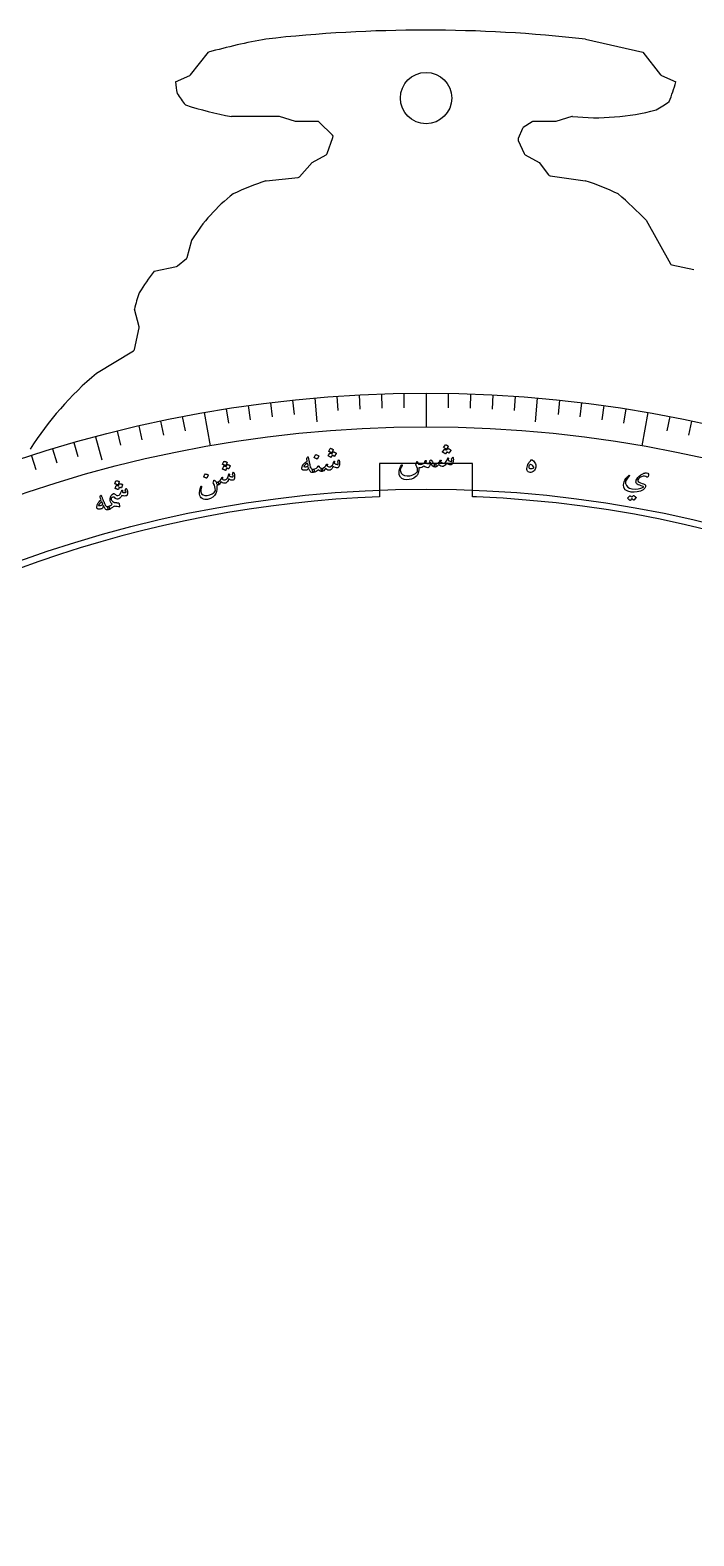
# Model space of a CAD drawing. Header units: millimetres. Extents: x -86 to 86, y -85 to 109.
# Drawn here: x -26.2 to 17.7, y 8.9 to 108.6 of the extents above; entities that cross this region are included whole.
import ezdxf

# ---------------------------------------------------------------- set-up
doc = ezdxf.new("R2010")
doc.units = ezdxf.units.MM
for name, color, linetype in [('CUT_INNER', 6, 'Continuous'), ('CUT_OUTER', 1, 'Continuous'), ('ENGRAVE', 7, 'Continuous'), ('ENGRAVE_FINE', 8, 'Continuous'), ('TEXT', 5, 'Continuous')]:
    doc.layers.add(name, color=color, linetype=linetype)

msp = doc.modelspace()

# ---------------------------------------------------------------- linework, layer by layer
at = {"layer": 'CUT_INNER'}
for points in [[(3.075, 79.915), (-3.075, 79.915), (-3.075, 77.7138)], [(3.3395, 77.7033), (3.075, 77.7138), (3.075, 79.915)]]:
    msp.add_lwpolyline(points, dxfattribs=at)
msp.add_circle((0, 104.0993), 1.7, dxfattribs=at)
for centre, radius, start, end in [((0, 0), 77.775, 126.210938, 87.539062), ((-0.002, 0.0038), 77.7708, 92.264569, 126.211408)]:
    msp.add_arc(centre, radius, start, end, dxfattribs=at)
at = {"layer": 'CUT_OUTER'}
for points in [[(10.5501, 107.9984), (14.3563, 107.128), (14.3598, 107.127), (14.3622, 107.1243), (15.5354, 105.6316)], [(-15.5856, 105.6316), (-14.4123, 107.1243), (-14.41, 107.127)], [(-16.5893, 105.1661), (-16.586, 105.1678), (-15.6426, 105.5872)], [(15.5924, 105.5872), (16.5359, 105.1677), (16.5391, 105.1662)], [(-9.746, 102.8772), (-12.8797, 102.8772), (-12.8843, 102.8775)], [(-7.1707, 102.5508), (-8.6307, 102.5508), (-8.6343, 102.551), (-8.6378, 102.5518), (-9.7029, 102.8709)], [(9.6528, 102.8709), (8.5876, 102.5518), (8.5841, 102.551), (8.5805, 102.5508), (7.1038, 102.5508)], [(-6.1952, 101.6375), (-7.0646, 102.5069)], [(6.3872, 102.0738), (6.1033, 101.4117)], [(7.0206, 102.5256), (6.4418, 102.1395)], [(-6.5445, 100.424), (-6.1603, 101.4801)], [(6.1041, 101.2916), (6.4932, 100.4172)], [(-8.3769, 98.8894), (-7.5474, 99.8234), (-7.5445, 99.8264), (-7.5409, 99.8286), (-6.6127, 100.3442)], [(6.5574, 100.3471), (7.491, 99.8285), (7.4943, 99.8264), (7.4968, 99.8234), (8.1105, 99.0046)], [(-10.5961, 98.627), (-10.5926, 98.6275), (-8.4741, 98.8398)], [(8.2102, 98.946), (10.5414, 98.6278), (10.5459, 98.6269)], [(14.5773, 96.0116), (14.5794, 96.0084), (16.179, 93.1294)], [(-15.8137, 93.5516), (-15.5007, 94.701), (-15.4996, 94.7044)], [(-18.0063, 92.6337), (-18.0029, 92.6346), (-16.5168, 92.9534)], [(-16.4523, 92.9847), (-15.8625, 93.4757)], [(16.2786, 93.0556), (17.7338, 92.7435), (17.7377, 92.7424)], [(-18.9961, 88.9639), (-19.3128, 90.1238), (-19.3135, 90.1272)], [(-19.3002, 87.4661), (-18.9941, 88.893)], [(-21.8203, 85.8771), (-21.8174, 85.879), (-19.3688, 87.3694)]]:
    msp.add_lwpolyline(points, dxfattribs=at)
for centre, radius, start, end in [((-3.543, 68.3754), 40.2465, 100.093037, 105.664869), ((-0.0261, 14.3364), 94.2572, 83.557526, 96.438659), ((-8.6118, 105.9138), 8.0124, 185.354425, 190.868699), ((-15.7035, 105.7242), 0.15, 293.967095, 321.834311), ((15.6533, 105.7242), 0.15, 218.165688, 246.032905), ((3.0592, 108.9329), 13.9963, 338.741729, 344.387878), ((-8.6748, 109.4054), 9.2711, 212.654168, 218.447416), ((10.1676, 112.3881), 10.3918, 299.160348, 304.831786), ((-8.1965, 128.1021), 25.6565, 252.443588, 259.472289), ((-9.746, 102.7272), 0.15, 73.32536, 90), ((9.6958, 102.7272), 0.15, 90, 106.67464), ((11.2637, 118.3199), 15.5221, 264.202788, 284.809021), ((-7.1707, 102.4008), 0.15, 45, 90), ((6.5251, 102.0147), 0.15, 123.707258, 156.793709), ((7.1038, 102.4008), 0.15, 90, 123.707258), ((-6.3013, 101.5314), 0.15, 340.007106, 45), ((6.2412, 101.3526), 0.15, 156.793709, 203.985538), ((-6.6855, 100.4753), 0.15, 299.050388, 340.007106), ((6.6302, 100.4782), 0.15, 203.985538, 240.949612), ((-8.4891, 98.9891), 0.15, 275.721651, 318.38804), ((8.2305, 99.0946), 0.15, 216.852023, 262.22849), ((-5.8133, 88.7986), 11.3447, 127.856754, 148.629292), ((-2.172, 74.3929), 25.6566, 109.168063, 114.411268), ((4.5317, 80.4188), 19.1757, 64.704381, 71.721552), ((-4.9047, 77.1797), 27.096, 44.027771, 49.40935), ((-16.5482, 93.1), 0.15, 282.105656, 309.776283), ((-15.9585, 93.591), 0.15, 309.776282, 344.765514), ((16.3101, 93.2023), 0.15, 209.057415, 257.894344), ((-4.9687, 82.5692), 16.4704, 142.333309, 148.329057), ((-7.4932, 87.1709), 12.1844, 160.606278, 165.958125), ((-19.1408, 88.9244), 0.15, 347.894344, 15.272309), ((-19.4468, 87.4975), 0.15, 301.328076, 347.894344), ((-7.6534, 69.0419), 22.0028, 130.080785, 147.523897)]:
    msp.add_arc(centre, radius, start, end, dxfattribs=at)
at = {"layer": 'ENGRAVE'}
for points in [[(-7.3705, 84.2447), (-7.2319, 82.6612)], [(0, 84.5665), (0, 82.3412)], [(7.3705, 84.2447), (7.2319, 82.6612)], [(-14.6848, 83.2817), (-14.2984, 81.0903)], [(14.6848, 83.2817), (14.2984, 81.0903)], [(-21.8874, 81.685), (-21.476, 80.1496)]]:
    msp.add_lwpolyline(points, dxfattribs=at)
for radius in [84.5665, 82.3412, 78.2085]:
    msp.add_circle((0, 0), radius, dxfattribs=at)
at = {"layer": 'ENGRAVE_FINE'}
for points in [[(-11.7694, 83.7435), (-11.6367, 82.7991)], [(-10.3061, 83.9362), (-10.1898, 82.9896)], [(-8.8396, 84.1032), (-8.7399, 83.1548)], [(-5.8991, 84.3605), (-5.8325, 83.4091)], [(-4.4259, 84.4506), (-4.376, 83.4982)], [(-2.9513, 84.515), (-2.918, 83.5619)], [(-1.4759, 84.5536), (-1.4592, 83.6001)], [(1.4759, 84.5536), (1.4592, 83.6001)], [(2.9513, 84.515), (2.918, 83.5619)], [(4.4259, 84.4506), (4.376, 83.4982)], [(5.8991, 84.3605), (5.8325, 83.4091)], [(8.8396, 84.1032), (8.7399, 83.1548)], [(10.3061, 83.9362), (10.1898, 82.9896)], [(11.7694, 83.7435), (11.6367, 82.7991)], [(-17.5824, 82.7185), (-17.3841, 81.7857)], [(-16.136, 83.0128), (-15.9541, 82.0766)], [(-13.2291, 83.5253), (-13.0799, 82.5834)], [(13.2291, 83.5253), (13.0799, 82.5834)], [(16.136, 83.0128), (15.9541, 82.0766)], [(17.5824, 82.7185), (17.3841, 81.7857)], [(-20.4585, 82.0545), (-20.2278, 81.1291)], [(-19.0233, 82.3991), (-18.8088, 81.4698)], [(-24.7249, 80.8713), (-24.446, 79.9593)], [(-23.3097, 81.2905), (-23.0468, 80.3738)], [(-26.1325, 80.4275), (-25.8378, 79.5205)]]:
    msp.add_lwpolyline(points, dxfattribs=at)
at = {"layer": 'TEXT'}
for points in [[(-6.3401, 80.9091), (-6.3374, 80.9123), (-6.3333, 80.9144), (-6.328, 80.9154), (-6.3213, 80.9154), (-6.297, 80.9085), (-6.2734, 80.9006), (-6.2504, 80.8918), (-6.2282, 80.882), (-6.2064, 80.8712), (-6.1851, 80.8591), (-6.1641, 80.8458), (-6.1434, 80.8313), (-6.1382, 80.8259), (-6.1354, 80.8206), (-6.135, 80.8154), (-6.137, 80.8103), (-6.2382, 80.6214), (-6.2421, 80.6178), (-6.2475, 80.6171), (-6.2542, 80.6192), (-6.2625, 80.6243), (-6.2696, 80.6285), (-6.2807, 80.6348), (-6.296, 80.6431), (-6.3153, 80.6535), (-6.339, 80.666), (-6.3674, 80.6804), (-6.4005, 80.6969), (-6.4382, 80.7153), (-6.4433, 80.7185), (-6.446, 80.7219), (-6.4463, 80.7254), (-6.4442, 80.7292)], [(1.4464, 80.897), (1.4495, 80.8999), (1.4537, 80.9016), (1.4591, 80.9021), (1.4657, 80.9014), (1.4892, 80.8922), (1.5119, 80.8821), (1.5338, 80.8711), (1.5549, 80.8593), (1.5755, 80.8464), (1.5955, 80.8324), (1.6151, 80.8171), (1.6342, 80.8007), (1.6378, 80.7957), (1.6394, 80.7905), (1.6388, 80.785), (1.6361, 80.7792), (1.5177, 80.6008), (1.5145, 80.5985), (1.5099, 80.5986), (1.5038, 80.6011), (1.4962, 80.606), (1.4913, 80.6094), (1.4835, 80.6145), (1.473, 80.6216), (1.4596, 80.6304), (1.4434, 80.641), (1.4244, 80.6531), (1.4026, 80.6667), (1.3779, 80.6818), (1.292, 80.5501), (1.2877, 80.5469), (1.2824, 80.5467), (1.2758, 80.5495), (1.2682, 80.5552), (1.2615, 80.5601), (1.251, 80.5674), (1.2367, 80.5771), (1.2185, 80.5893), (1.1961, 80.6039), (1.1693, 80.6209), (1.138, 80.6404), (1.1023, 80.6623), (1.0986, 80.6659), (1.097, 80.6695), (1.0975, 80.673), (1.1001, 80.6766), (1.2199, 80.846), (1.223, 80.8489), (1.2272, 80.8507), (1.2326, 80.8512), (1.2392, 80.8505), (1.2558, 80.8441), (1.2723, 80.8372), (1.2886, 80.8299), (1.3047, 80.8221), (1.3206, 80.8138), (1.3359, 80.8047), (1.3508, 80.7948), (1.3653, 80.7843)], [(1.2847, 81.147), (1.2878, 81.1499), (1.292, 81.1516), (1.2974, 81.1521), (1.304, 81.1514), (1.3276, 81.1423), (1.3504, 81.1322), (1.3724, 81.1213), (1.3936, 81.1095), (1.4143, 81.0967), (1.4344, 81.0826), (1.4541, 81.0674), (1.4732, 81.051), (1.4779, 81.0452), (1.4802, 81.0396), (1.4801, 81.0344), (1.4776, 81.0296), (1.3592, 80.8509), (1.3549, 80.8477), (1.3495, 80.8475), (1.343, 80.8503), (1.3353, 80.8561), (1.3286, 80.861), (1.3181, 80.8683), (1.3037, 80.878), (1.2854, 80.8902), (1.263, 80.9048), (1.2361, 80.9219), (1.2047, 80.9414), (1.1688, 80.9633), (1.1641, 80.9669), (1.1617, 80.9705), (1.1618, 80.9741), (1.1643, 80.9776)], [(-13.173, 79.8303), (-13.1706, 79.8338), (-13.1667, 79.8362), (-13.1615, 79.8377), (-13.1549, 79.8382), (-13.1301, 79.8333), (-13.106, 79.8275), (-13.0824, 79.8207), (-13.0595, 79.8129), (-13.037, 79.8039), (-13.0147, 79.7937), (-12.9927, 79.7822), (-12.971, 79.7695), (-12.9665, 79.7653), (-12.964, 79.7604), (-12.9636, 79.7549), (-12.9652, 79.7488), (-13.0495, 79.5519), (-13.0522, 79.5491), (-13.0568, 79.5483), (-13.0632, 79.5497), (-13.0715, 79.5531), (-13.077, 79.5555), (-13.0856, 79.5593), (-13.0972, 79.5643), (-13.112, 79.5706), (-13.1298, 79.578), (-13.1507, 79.5865), (-13.1746, 79.5959), (-13.2016, 79.6063), (-13.2623, 79.4613), (-13.2659, 79.4574), (-13.2712, 79.4562), (-13.2781, 79.4577), (-13.2867, 79.462), (-13.2941, 79.4656), (-13.3058, 79.4709), (-13.3216, 79.4779), (-13.3417, 79.4866), (-13.3664, 79.4969), (-13.3958, 79.5088), (-13.4301, 79.5223), (-13.4692, 79.5374), (-13.4735, 79.5403), (-13.4757, 79.5435), (-13.4759, 79.5471), (-13.4739, 79.5511), (-13.3866, 79.7394), (-13.3841, 79.7428), (-13.3803, 79.7452), (-13.3751, 79.7467), (-13.3685, 79.7472), (-13.3509, 79.7439), (-13.3335, 79.7401), (-13.3162, 79.7359), (-13.2989, 79.7311), (-13.2818, 79.7258), (-13.265, 79.7196), (-13.2486, 79.7126), (-13.2325, 79.7048)], [(-13.3772, 80.0471), (-13.3747, 80.0505), (-13.3709, 80.0529), (-13.3656, 80.0544), (-13.359, 80.0549), (-13.3342, 80.0502), (-13.3099, 80.0444), (-13.2863, 80.0376), (-13.2633, 80.0299), (-13.2407, 80.021), (-13.2184, 80.0108), (-13.1963, 79.9994), (-13.1745, 79.9867), (-13.1688, 79.9818), (-13.1655, 79.9767), (-13.1647, 79.9716), (-13.1662, 79.9664), (-13.2505, 79.7693), (-13.2541, 79.7654), (-13.2594, 79.7642), (-13.2663, 79.7658), (-13.275, 79.7701), (-13.2824, 79.7737), (-13.2941, 79.7789), (-13.31, 79.7859), (-13.3302, 79.7946), (-13.3549, 79.8049), (-13.3844, 79.8169), (-13.4188, 79.8304), (-13.458, 79.8455), (-13.4633, 79.8482), (-13.4663, 79.8513), (-13.4669, 79.8548), (-13.4651, 79.8587)], [(-7.8447, 80.3352), (-7.8321, 80.3514), (-7.8212, 80.3542), (-7.8121, 80.3438), (-7.8047, 80.32), (-7.8016, 80.3055), (-7.7971, 80.2855), (-7.7912, 80.26), (-7.7838, 80.2289), (-7.7751, 80.192), (-7.7652, 80.1489), (-7.7542, 80.0997), (-7.7419, 80.0443), (-7.7298, 79.9898), (-7.7191, 79.9411), (-7.7096, 79.8981), (-7.7014, 79.8607), (-7.6946, 79.8292), (-7.6891, 79.8037), (-7.6849, 79.7842), (-7.682, 79.7706), (-7.6616, 79.6856), (-7.6377, 79.6203), (-7.6104, 79.5747), (-7.5796, 79.5488), (-7.5588, 79.5396), (-7.5342, 79.5346), (-7.5059, 79.5338), (-7.4738, 79.5373), (-7.4545, 79.536), (-7.439, 79.528), (-7.4274, 79.5135), (-7.4196, 79.4923), (-7.4151, 79.4663), (-7.4135, 79.4397), (-7.4148, 79.4126), (-7.4191, 79.3849), (-7.4256, 79.361), (-7.4335, 79.3429), (-7.4429, 79.3307), (-7.4538, 79.3243), (-7.5155, 79.3191), (-7.5696, 79.3253), (-7.6163, 79.3429), (-7.6555, 79.372), (-7.6904, 79.4168), (-7.7216, 79.4772), (-7.7489, 79.5532), (-7.7725, 79.6448), (-7.8003, 79.5849), (-7.8299, 79.5371), (-7.8612, 79.5013), (-7.8942, 79.4776), (-7.922, 79.4675), (-7.9551, 79.4613), (-7.9938, 79.4591), (-8.0379, 79.4608), (-8.0847, 79.4665), (-8.1244, 79.4747), (-8.157, 79.4854), (-8.1823, 79.4986), (-8.2035, 79.516), (-8.2182, 79.5349), (-8.2266, 79.5554), (-8.2286, 79.5775), (-8.226, 79.6055), (-8.2198, 79.6369), (-8.2101, 79.6717), (-8.1969, 79.7098), (-8.1817, 79.7483), (-8.1681, 79.7791), (-8.1561, 79.8023), (-8.1458, 79.8178), (-8.086, 79.883), (-8.0198, 79.9452), (-7.9472, 80.0045), (-7.8682, 80.0606), (-7.8758, 80.1057), (-7.8819, 80.1447), (-7.8864, 80.1775), (-7.8895, 80.2042), (-7.8904, 80.2269), (-7.8884, 80.2474), (-7.8834, 80.2658), (-7.8755, 80.2821)], [(-7.8374, 79.9179), (-7.9205, 79.88), (-7.9897, 79.8366), (-8.0452, 79.7875), (-8.0869, 79.733), (-8.0893, 79.7259), (-8.0885, 79.7197), (-8.0846, 79.7144), (-8.0774, 79.7101), (-8.0517, 79.702), (-8.0241, 79.6966), (-7.9947, 79.694), (-7.9635, 79.694), (-7.9305, 79.6968), (-7.8957, 79.7023), (-7.859, 79.7105), (-7.8205, 79.7213), (-7.8147, 79.7239), (-7.8086, 79.7279), (-7.8025, 79.7334), (-7.7961, 79.7405), (-7.7994, 79.7597), (-7.8033, 79.7798), (-7.8076, 79.8007), (-7.8125, 79.8225), (-7.8179, 79.8451), (-7.8239, 79.8685), (-7.8304, 79.8928), (-7.8374, 79.9179)], [(-6.8977, 79.5893), (-6.8785, 79.5849), (-6.8642, 79.5797), (-6.8549, 79.5738), (-6.8506, 79.5672), (-6.8479, 79.5567), (-6.8462, 79.5437), (-6.8455, 79.5282), (-6.8457, 79.5103), (-6.8498, 79.4526), (-6.8567, 79.4109), (-6.8666, 79.3855), (-6.8793, 79.3762), (-6.9436, 79.3797), (-7.0096, 79.4012), (-7.0773, 79.4407), (-7.1466, 79.4982), (-7.2021, 79.4348), (-7.2718, 79.3848), (-7.3556, 79.3479), (-7.4538, 79.3243), (-7.4647, 79.3255), (-7.474, 79.3313), (-7.4817, 79.3418), (-7.4877, 79.3569), (-7.516, 79.4545), (-7.5191, 79.4654), (-7.5193, 79.4775), (-7.5167, 79.4907), (-7.5112, 79.5051), (-7.5044, 79.5165), (-7.4959, 79.5257), (-7.4857, 79.5326), (-7.4738, 79.5373), (-7.3562, 79.5662), (-7.2612, 79.6071), (-7.1886, 79.6603), (-7.1384, 79.7256), (-7.1326, 79.7345), (-7.1255, 79.7411), (-7.1169, 79.7455), (-7.107, 79.7475), (-7.0975, 79.747), (-7.0905, 79.7436), (-7.0859, 79.7373), (-7.0838, 79.7281), (-7.0827, 79.7193), (-7.0811, 79.7117), (-7.0791, 79.7053), (-7.0765, 79.7001), (-7.0325, 79.6558), (-6.9881, 79.6226), (-6.9432, 79.6005), (-6.8977, 79.5893)], [(-7.3081, 80.4909), (-7.3053, 80.4941), (-7.3013, 80.4962), (-7.296, 80.4973), (-7.2894, 80.4973), (-7.2413, 80.4829), (-7.1955, 80.464), (-7.1521, 80.4407), (-7.111, 80.4131), (-7.1068, 80.4086), (-7.1048, 80.4041), (-7.1048, 80.3993), (-7.1069, 80.3943), (-7.2029, 80.2044), (-7.2066, 80.1997), (-7.2119, 80.1982), (-7.2186, 80.1998), (-7.2269, 80.2046), (-7.234, 80.2087), (-7.2452, 80.2149), (-7.2605, 80.2231), (-7.2799, 80.2332), (-7.3036, 80.2454), (-7.3321, 80.2595), (-7.3652, 80.2756), (-7.4031, 80.2936), (-7.4081, 80.2967), (-7.4109, 80.3), (-7.4112, 80.3036), (-7.4091, 80.3073)], [(-5.785, 80.1427), (-5.7801, 80.1467), (-5.7739, 80.1459), (-5.7665, 80.1405), (-5.7579, 80.1304), (-5.7481, 80.1129), (-5.7399, 80.0876), (-5.7331, 80.0544), (-5.728, 80.0134), (-5.7239, 79.9666), (-5.7231, 79.9208), (-5.7257, 79.8759), (-5.7316, 79.832), (-5.7519, 79.7459), (-5.7768, 79.6833), (-5.8064, 79.6442), (-5.8406, 79.6286), (-5.9241, 79.6274), (-6.0026, 79.6434), (-6.0763, 79.6767), (-6.1452, 79.7273), (-6.1827, 79.6363), (-6.23, 79.5639), (-6.2869, 79.5101), (-6.3535, 79.4748), (-6.4254, 79.4625), (-6.5001, 79.4749), (-6.5778, 79.5121), (-6.6586, 79.5739), (-6.7128, 79.4911), (-6.7676, 79.4305), (-6.8231, 79.3922), (-6.8793, 79.3762), (-6.8913, 79.3817), (-6.9039, 79.4003), (-6.917, 79.432), (-6.9307, 79.4767), (-6.9382, 79.5214), (-6.9352, 79.5551), (-6.9217, 79.5777), (-6.8977, 79.5893), (-6.7909, 79.6234), (-6.6995, 79.6796), (-6.6236, 79.758), (-6.5631, 79.8586), (-6.5598, 79.864), (-6.5561, 79.8681), (-6.552, 79.8706), (-6.5475, 79.8718), (-6.5418, 79.8716), (-6.5366, 79.8703), (-6.5319, 79.8677), (-6.5277, 79.8638), (-6.5245, 79.8513), (-6.5279, 79.8292), (-6.538, 79.7977), (-6.5547, 79.7567), (-6.526, 79.7285), (-6.4836, 79.7094), (-6.4273, 79.6995), (-6.3571, 79.6987), (-6.2718, 79.7238), (-6.2006, 79.7892), (-6.1433, 79.8948), (-6.1001, 80.0407), (-6.0979, 80.0481), (-6.0951, 80.0536), (-6.0915, 80.057), (-6.0871, 80.0584), (-6.0803, 80.0583), (-6.0744, 80.0569), (-6.0693, 80.0543), (-6.065, 80.0505), (-6.0616, 80.0448), (-6.0593, 80.039), (-6.0583, 80.0331), (-6.0584, 80.0272), (-6.0746, 79.9258), (-6.045, 79.9033), (-6.0101, 79.8842), (-5.9697, 79.8684), (-5.924, 79.8561), (-5.8798, 79.849), (-5.8466, 79.8492), (-5.8244, 79.8567), (-5.8131, 79.8714), (-5.8106, 79.8927), (-5.815, 79.9225), (-5.8263, 79.9607), (-5.8445, 80.0073), (-5.8429, 80.021), (-5.8325, 80.0481), (-5.8132, 80.0887), (-5.785, 80.1427)], [(-6.1557, 80.6754), (-6.1529, 80.6786), (-6.1488, 80.6807), (-6.1435, 80.6817), (-6.1369, 80.6816), (-6.1126, 80.6746), (-6.0891, 80.6667), (-6.0662, 80.6579), (-6.0441, 80.6481), (-6.0224, 80.6372), (-6.0011, 80.6251), (-5.9802, 80.6117), (-5.9597, 80.5971), (-5.9556, 80.5925), (-5.9536, 80.5875), (-5.9536, 80.582), (-5.9557, 80.576), (-6.0569, 80.3873), (-6.0599, 80.3847), (-6.0645, 80.3843), (-6.0708, 80.3862), (-6.0787, 80.3904), (-6.084, 80.3933), (-6.0922, 80.3977), (-6.1034, 80.4037), (-6.1175, 80.4113), (-6.1346, 80.4203), (-6.1547, 80.4305), (-6.1777, 80.442), (-6.2037, 80.4548), (-6.2768, 80.3155), (-6.2808, 80.312), (-6.2861, 80.3112), (-6.2929, 80.3134), (-6.301, 80.3184), (-6.3081, 80.3226), (-6.3193, 80.3289), (-6.3345, 80.3373), (-6.3537, 80.3477), (-6.3773, 80.3601), (-6.4056, 80.3745), (-6.4386, 80.391), (-6.4763, 80.4094), (-6.4803, 80.4127), (-6.4822, 80.4161), (-6.482, 80.4197), (-6.4798, 80.4234), (-6.3763, 80.6034), (-6.3736, 80.6066), (-6.3695, 80.6087), (-6.3642, 80.6097), (-6.3576, 80.6097), (-6.3404, 80.6048), (-6.3234, 80.5995), (-6.3065, 80.5938), (-6.2897, 80.5876), (-6.2731, 80.5807), (-6.257, 80.5731), (-6.2412, 80.5647), (-6.2259, 80.5556)], [(0.2793, 80.1083), (0.284, 80.1203), (0.2907, 80.1302), (0.2995, 80.1381), (0.3103, 80.1438), (0.3245, 80.146), (0.3383, 80.1407), (0.3517, 80.1281), (0.3649, 80.1079), (0.4232, 80.01), (0.4827, 79.9403), (0.5435, 79.8988), (0.6057, 79.8854), (0.6355, 79.8777), (0.654, 79.8529), (0.661, 79.811), (0.6567, 79.7519), (0.6487, 79.7166), (0.6373, 79.6914), (0.6224, 79.6764), (0.604, 79.6714), (0.5207, 79.6888), (0.4454, 79.7396), (0.3782, 79.8239), (0.319, 79.9417), (0.3142, 79.9523), (0.309, 79.9554), (0.3035, 79.9511), (0.2977, 79.9394), (0.2697, 79.8519), (0.2456, 79.7815), (0.2255, 79.7284), (0.2093, 79.6925), (0.1931, 79.6665), (0.1731, 79.648), (0.1493, 79.6369), (0.1217, 79.6332), (0.0544, 79.6391), (-0.0106, 79.6589), (-0.0733, 79.6926), (-0.1337, 79.7402), (-0.2016, 79.6803), (-0.28, 79.6411), (-0.3692, 79.6227), (-0.469, 79.6248), (-0.4719, 79.5624), (-0.4765, 79.5035), (-0.483, 79.4482), (-0.4912, 79.3964), (-0.5012, 79.3481), (-0.513, 79.303), (-0.5265, 79.2612), (-0.5419, 79.2226), (-0.5668, 79.1711), (-0.5975, 79.1241), (-0.6342, 79.0815), (-0.6767, 79.0432), (-0.8167, 78.9498), (-0.9621, 78.8834), (-1.1128, 78.8439), (-1.2691, 78.8315), (-1.4488, 78.8538), (-1.5925, 78.9154), (-1.7004, 79.0164), (-1.7725, 79.157), (-1.7839, 79.2069), (-1.7879, 79.2667), (-1.7844, 79.3364), (-1.7736, 79.4162), (-1.7537, 79.5042), (-1.7233, 79.5986), (-1.6823, 79.6995), (-1.6307, 79.8068), (-1.6259, 79.8142), (-1.6208, 79.8195), (-1.6154, 79.8228), (-1.6097, 79.8239), (-1.602, 79.8233), (-1.5954, 79.8212), (-1.59, 79.8176), (-1.5858, 79.8125), (-1.583, 79.8065), (-1.582, 79.8001), (-1.5827, 79.7934), (-1.5852, 79.7864), (-1.6452, 79.6575), (-1.6838, 79.5495), (-1.7013, 79.4625), (-1.6977, 79.3965), (-1.6436, 79.2743), (-1.5509, 79.1819), (-1.4196, 79.1193), (-1.2497, 79.0862), (-1.1659, 79.0842), (-1.0767, 79.0947), (-0.9821, 79.1176), (-0.882, 79.153), (-0.7817, 79.1998), (-0.6961, 79.2547), (-0.6252, 79.3176), (-0.5689, 79.3888), (-0.5556, 79.4831), (-0.5661, 79.5802), (-0.6007, 79.6801), (-0.6593, 79.7827), (-0.6652, 79.7944), (-0.6684, 79.8058), (-0.6689, 79.817), (-0.6668, 79.8278), (-0.6138, 80.0256), (-0.6063, 80.0435), (-0.5974, 80.0519), (-0.5873, 80.0507), (-0.5759, 80.0401), (-0.5606, 80.0114), (-0.5458, 79.9797), (-0.5317, 79.945), (-0.5181, 79.9074), (-0.4933, 79.8753), (-0.4431, 79.8573), (-0.3676, 79.8534), (-0.2666, 79.8635), (-0.212, 79.8792), (-0.1642, 79.9071), (-0.1232, 79.9472), (-0.089, 79.9994), (-0.0844, 80.0067), (-0.0801, 80.0145), (-0.0761, 80.0228), (-0.0724, 80.0315), (-0.0689, 80.0405), (-0.0653, 80.0496), (-0.0618, 80.0589), (-0.0582, 80.0683), (-0.0509, 80.0862), (-0.0434, 80.0992), (-0.0355, 80.1076), (-0.0273, 80.1111), (-0.0202, 80.1113), (-0.0131, 80.1094), (-0.0059, 80.1054), (0.0012, 80.0993), (0.0071, 80.0929), (0.0107, 80.0856), (0.0119, 80.0774), (0.0107, 80.0684), (-0.0131, 79.9994), (-0.016, 79.9785), (-0.013, 79.9608), (-0.0042, 79.9464), (0.0107, 79.9352), (0.0574, 79.914), (0.1049, 79.9025), (0.1534, 79.9008), (0.2027, 79.9088), (0.2191, 79.9239), (0.2373, 79.9622), (0.2573, 80.0237), (0.2793, 80.1083)], [(1.7654, 80.3319), (1.7707, 80.3353), (1.7768, 80.334), (1.7836, 80.3279), (1.7913, 80.317), (1.7994, 80.2987), (1.8052, 80.2727), (1.8088, 80.239), (1.8101, 80.1977), (1.8097, 80.1507), (1.8062, 80.105), (1.7994, 80.0606), (1.7894, 80.0174), (1.7611, 79.9337), (1.7304, 79.8737), (1.6973, 79.8375), (1.6618, 79.8252), (1.5786, 79.8318), (1.5019, 79.8551), (1.4316, 79.8952), (1.3678, 79.9521), (1.3219, 79.865), (1.2681, 79.7974), (1.2064, 79.7491), (1.1367, 79.7203), (1.064, 79.7148), (0.9908, 79.7341), (0.9169, 79.7784), (0.8423, 79.8476), (0.7805, 79.7702), (0.7203, 79.715), (0.6615, 79.6821), (0.604, 79.6714), (0.5926, 79.6781), (0.5818, 79.6978), (0.5717, 79.7305), (0.5622, 79.7763), (0.559, 79.8215), (0.5651, 79.8548), (0.5807, 79.8761), (0.6057, 79.8854), (0.7152, 79.9093), (0.8114, 79.9567), (0.8944, 80.0275), (0.9641, 80.122), (0.9679, 80.1271), (0.9719, 80.1308), (0.9763, 80.133), (0.9809, 80.1337), (0.9865, 80.133), (0.9916, 80.1312), (0.996, 80.1281), (0.9998, 80.1239), (1.0019, 80.1111), (0.9964, 80.0895), (0.9834, 80.059), (0.9629, 80.0198), (0.9888, 79.989), (1.0293, 79.966), (1.0844, 79.9509), (1.1541, 79.9435), (1.2414, 79.9605), (1.3185, 80.0189), (1.3854, 80.1186), (1.4422, 80.2598), (1.445, 80.2671), (1.4484, 80.2722), (1.4523, 80.2753), (1.4568, 80.2762), (1.4635, 80.2755), (1.4692, 80.2736), (1.4741, 80.2706), (1.478, 80.2663), (1.4809, 80.2603), (1.4826, 80.2544), (1.4831, 80.2484), (1.4823, 80.2425), (1.4567, 80.1431), (1.4841, 80.1179), (1.5171, 80.0956), (1.5558, 80.0761), (1.6002, 80.0595), (1.6435, 80.0484), (1.6765, 80.0455), (1.6994, 80.0508), (1.712, 80.0643), (1.7164, 80.0853), (1.7148, 80.1154), (1.7072, 80.1545), (1.6935, 80.2026), (1.6963, 80.2161), (1.7092, 80.2421), (1.7322, 80.2807), (1.7654, 80.3319)], [(6.9485, 80.1481), (6.9697, 80.1556), (6.9929, 80.1555), (7.0182, 80.1478), (7.0454, 80.1325), (7.1118, 80.0792), (7.1666, 80.0203), (7.2097, 79.9558), (7.2412, 79.8859), (7.2608, 79.8141), (7.2681, 79.742), (7.2631, 79.6695), (7.2459, 79.5966), (7.2208, 79.531), (7.1889, 79.4735), (7.1504, 79.424), (7.1053, 79.3825), (7.0557, 79.3504), (7.0038, 79.3289), (6.9497, 79.318), (6.8932, 79.3177), (6.8204, 79.3294), (6.7624, 79.3552), (6.7192, 79.3953), (6.6909, 79.4495), (6.6765, 79.5138), (6.6756, 79.5862), (6.6882, 79.6667), (6.7143, 79.7553), (6.7522, 79.8464), (6.8002, 79.9318), (6.8582, 80.0115), (6.9264, 80.0856), (6.9288, 80.0891), (6.9308, 80.0953), (6.9325, 80.1043), (6.9338, 80.1159), (6.9356, 80.1286), (6.9387, 80.1382), (6.943, 80.1447), (6.9485, 80.1481)], [(7.1289, 79.6191), (7.1399, 79.6306), (7.1426, 79.6465), (7.1372, 79.6667), (7.1234, 79.6912), (7.0739, 79.7559), (7.0242, 79.8026), (6.9744, 79.8314), (6.9244, 79.8423), (6.9001, 79.8401), (6.8768, 79.8292), (6.8545, 79.8095), (6.8333, 79.781), (6.8155, 79.7499), (6.8038, 79.7221), (6.798, 79.6977), (6.7981, 79.6766), (6.8114, 79.6369), (6.8374, 79.6071), (6.8761, 79.5872), (6.9276, 79.5772), (6.9853, 79.5759), (7.0381, 79.5824), (7.086, 79.5968), (7.1289, 79.6191)], [(-20.533, 78.7624), (-20.5308, 78.7661), (-20.5272, 78.7689), (-20.5221, 78.7708), (-20.5155, 78.7719), (-20.4903, 78.7694), (-20.4656, 78.7659), (-20.4414, 78.7612), (-20.4177, 78.7556), (-20.3943, 78.7487), (-20.3711, 78.7406), (-20.348, 78.7312), (-20.3251, 78.7206), (-20.319, 78.7162), (-20.3153, 78.7115), (-20.314, 78.7064), (-20.3151, 78.7011), (-20.3818, 78.4972), (-20.385, 78.493), (-20.3902, 78.4913), (-20.3973, 78.4922), (-20.4063, 78.4957), (-20.414, 78.4986), (-20.4261, 78.5028), (-20.4427, 78.5084), (-20.4636, 78.5152), (-20.4892, 78.5233), (-20.5197, 78.5325), (-20.5553, 78.5429), (-20.5958, 78.5544), (-20.6014, 78.5566), (-20.6046, 78.5594), (-20.6055, 78.5629), (-20.6041, 78.5669)], [(-14.0471, 78.7831), (-14.0418, 78.7973), (-14.0341, 78.8047), (-14.0239, 78.8053), (-14.0114, 78.7991), (-14.0039, 78.7935), (-13.9952, 78.7863), (-13.9854, 78.7774), (-13.9743, 78.767), (-13.9623, 78.7551), (-13.9494, 78.7419), (-13.9356, 78.7273), (-13.9211, 78.7113), (-13.9011, 78.6947), (-13.8772, 78.6846), (-13.8493, 78.6809), (-13.8175, 78.6837), (-13.7951, 78.6844), (-13.7768, 78.6781), (-13.7627, 78.6648), (-13.7528, 78.6443), (-13.7472, 78.6213), (-13.7449, 78.5956), (-13.7461, 78.5672), (-13.7507, 78.5361), (-13.7568, 78.5097), (-13.7637, 78.4904), (-13.7716, 78.4781), (-13.7805, 78.4729), (-13.8527, 78.4602), (-13.8445, 78.3232), (-13.8543, 78.1883), (-13.882, 78.0558), (-13.9276, 77.9254), (-14.0081, 77.7896), (-14.1241, 77.6798), (-14.2754, 77.596), (-14.4622, 77.5378), (-14.5616, 77.524), (-14.6539, 77.5284), (-14.7394, 77.5509), (-14.818, 77.5916), (-14.8843, 77.6465), (-14.9353, 77.7113), (-14.9709, 77.786), (-14.991, 77.8707), (-14.9951, 77.9179), (-14.9949, 77.9701), (-14.9903, 78.0272), (-14.9814, 78.0892), (-14.9685, 78.156), (-14.9518, 78.2277), (-14.9312, 78.3041), (-14.9069, 78.3854), (-14.9043, 78.3922), (-14.9007, 78.3974), (-14.8963, 78.401), (-14.8909, 78.4029), (-14.8833, 78.4038), (-14.8765, 78.4032), (-14.8707, 78.4013), (-14.8659, 78.398), (-14.8614, 78.3923), (-14.8593, 78.3853), (-14.8596, 78.3769), (-14.8625, 78.3672), (-14.8924, 78.2555), (-14.9104, 78.1639), (-14.9166, 78.0923), (-14.911, 78.0409), (-14.8558, 77.9103), (-14.7658, 77.826), (-14.6411, 77.7877), (-14.4816, 77.7953), (-14.3039, 77.841), (-14.1544, 77.9093), (-14.0331, 78.0002), (-13.9398, 78.114), (-13.9519, 78.2517), (-13.9773, 78.3747), (-14.016, 78.483), (-14.068, 78.5765), (-14.0766, 78.5902), (-14.0826, 78.601), (-14.086, 78.609), (-14.0868, 78.6142)], [(-14.6364, 79.2149), (-14.634, 79.2183), (-14.6302, 79.2208), (-14.625, 79.2224), (-14.6185, 79.223), (-14.5694, 79.213), (-14.5222, 79.1984), (-14.4769, 79.1792), (-14.4336, 79.1554), (-14.4291, 79.1514), (-14.4266, 79.147), (-14.4262, 79.1423), (-14.4279, 79.1371), (-14.5056, 78.9392), (-14.5089, 78.9342), (-14.514, 78.9323), (-14.5208, 78.9333), (-14.5294, 78.9373), (-14.5369, 78.9407), (-14.5485, 78.9458), (-14.5645, 78.9526), (-14.5846, 78.9609), (-14.6093, 78.9709), (-14.6389, 78.9823), (-14.6733, 78.9953), (-14.7125, 79.0097), (-14.7178, 79.0124), (-14.7208, 79.0155), (-14.7215, 79.019), (-14.7198, 79.0229)], [(-12.7573, 79.332), (-12.7528, 79.3364), (-12.7465, 79.3362), (-12.7387, 79.3314), (-12.7292, 79.3221), (-12.7179, 79.3056), (-12.7075, 79.2811), (-12.6979, 79.2486), (-12.6892, 79.2082), (-12.681, 79.1619), (-12.6763, 79.1163), (-12.675, 79.0714), (-12.677, 79.0271), (-12.6897, 78.9396), (-12.7091, 78.8751), (-12.7351, 78.8336), (-12.7678, 78.815), (-12.8509, 78.8065), (-12.9305, 78.8156), (-13.0069, 78.8424), (-13.0799, 78.8868), (-13.1093, 78.7928), (-13.1501, 78.7166), (-13.2021, 78.658), (-13.2654, 78.6171), (-13.3358, 78.5985), (-13.4114, 78.6044), (-13.492, 78.6346), (-13.5779, 78.6892), (-13.6247, 78.6019), (-13.674, 78.5368), (-13.7259, 78.4938), (-13.7805, 78.4729), (-13.793, 78.4774), (-13.8071, 78.4948), (-13.823, 78.5252), (-13.8405, 78.5686), (-13.8519, 78.6124), (-13.8518, 78.6462), (-13.8404, 78.67), (-13.8175, 78.6837), (-13.714, 78.7269), (-13.6279, 78.7909), (-13.5591, 78.8756), (-13.5076, 78.9811), (-13.5048, 78.9868), (-13.5015, 78.9911), (-13.4976, 78.9941), (-13.4932, 78.9956), (-13.4875, 78.9959), (-13.4823, 78.995), (-13.4774, 78.9929), (-13.4729, 78.9894), (-13.4685, 78.9772), (-13.47, 78.9549), (-13.4773, 78.9226), (-13.4904, 78.8803), (-13.4594, 78.8547), (-13.4154, 78.8394), (-13.3584, 78.8345), (-13.2885, 78.8398), (-13.2057, 78.8723), (-13.1404, 78.9436), (-13.0926, 79.0538), (-13.0623, 79.2029), (-13.0608, 79.2105), (-13.0584, 79.2162), (-13.0551, 79.2199), (-13.0509, 79.2216), (-13.0442, 79.2221), (-13.0381, 79.2213), (-13.0328, 79.2192), (-13.0282, 79.2157), (-13.0243, 79.2104), (-13.0215, 79.2048), (-13.02, 79.199), (-13.0196, 79.1931), (-13.0269, 79.0907), (-12.9954, 79.0709), (-12.9589, 79.0549), (-12.9174, 79.0427), (-12.8707, 79.0344), (-12.8261, 79.0312), (-12.7931, 79.0343), (-12.7716, 79.0437), (-12.7616, 79.0593), (-12.761, 79.0807), (-12.768, 79.11), (-12.7826, 79.1471), (-12.8047, 79.192), (-12.8044, 79.2057), (-12.7964, 79.2336), (-12.7807, 79.2758), (-12.7573, 79.332)], [(14.6322, 79.015), (14.5609, 79.0543), (14.4764, 79.0709), (14.3786, 79.0647), (14.2677, 79.0357), (14.1946, 79.0021), (14.1308, 78.9577), (14.0764, 78.9025), (14.0313, 78.8366), (14.0255, 78.8228), (14.0226, 78.8079), (14.0225, 78.792), (14.0251, 78.7749), (14.0533, 78.7183), (14.1087, 78.6694), (14.1914, 78.6283), (14.3013, 78.5948), (14.4098, 78.5627), (14.4863, 78.5264), (14.5306, 78.486), (14.5429, 78.4416), (14.5292, 78.3559), (14.4985, 78.283), (14.4506, 78.223), (14.3856, 78.1757), (14.1913, 78.0885), (13.9918, 78.034), (13.7869, 78.0124), (13.5763, 78.0236), (13.3538, 78.0782), (13.1968, 78.1754), (13.1052, 78.3156), (13.079, 78.4989), (13.0917, 78.595), (13.1227, 78.6965), (13.1721, 78.8033), (13.2399, 78.9155), (13.2621, 78.9461), (13.2846, 78.9755), (13.3073, 79.0036), (13.3303, 79.0305), (13.3537, 79.0562), (13.3777, 79.0809), (13.4023, 79.1046), (13.4275, 79.1273), (13.4405, 79.1363), (13.4513, 79.139), (13.4597, 79.1354), (13.4659, 79.1256), (13.4684, 79.1144), (13.4676, 79.1036), (13.4636, 79.0935), (13.4564, 79.0838), (13.3336, 78.9449), (13.253, 78.8145), (13.2142, 78.6926), (13.217, 78.5794), (13.266, 78.4524), (13.3525, 78.354), (13.4766, 78.2839), (13.6382, 78.242), (13.8513, 78.2219), (14.0482, 78.2316), (14.2292, 78.2713), (14.3944, 78.3409), (14.4048, 78.3474), (14.4096, 78.355), (14.4089, 78.3636), (14.4027, 78.3732), (14.3743, 78.3941), (14.3224, 78.4169), (14.2471, 78.4415), (14.1483, 78.4678), (14.0485, 78.4987), (13.9749, 78.5363), (13.9273, 78.5807), (13.9058, 78.6319), (13.9017, 78.6883), (13.9079, 78.7456), (13.9245, 78.8038), (13.9515, 78.8628), (14.0253, 78.9751), (14.1178, 79.0741), (14.229, 79.1597), (14.3589, 79.2318), (14.393, 79.2483), (14.4257, 79.262), (14.457, 79.2729), (14.4869, 79.281), (14.5153, 79.2865), (14.542, 79.2897), (14.567, 79.2903), (14.5904, 79.2886), (14.6786, 79.2637), (14.7263, 79.2145), (14.7336, 79.1411), (14.7005, 79.0434), (14.6847, 79.0184), (14.668, 79.0053), (14.6505, 79.0042), (14.6322, 79.015)], [(-21.544, 77.7891), (-21.5344, 77.8072), (-21.5242, 77.8119), (-21.5134, 77.8031), (-21.502, 77.781), (-21.4965, 77.7673), (-21.4886, 77.7483), (-21.4784, 77.7242), (-21.4658, 77.6948), (-21.4509, 77.6599), (-21.4337, 77.6192), (-21.4144, 77.5726), (-21.3928, 77.5202), (-21.3715, 77.4686), (-21.3525, 77.4224), (-21.3358, 77.3817), (-21.3213, 77.3463), (-21.3091, 77.3164), (-21.2993, 77.2922), (-21.2918, 77.2737), (-21.2867, 77.2609), (-21.2519, 77.1806), (-21.2172, 77.1204), (-21.1824, 77.0801), (-21.1477, 77.06), (-21.1256, 77.0545), (-21.1005, 77.0538), (-21.0725, 77.0579), (-21.0414, 77.0669), (-21.0222, 77.0689), (-21.0056, 77.0637), (-20.9916, 77.0513), (-20.9803, 77.0318), (-20.9714, 77.007), (-20.9652, 76.9811), (-20.9619, 76.9541), (-20.9613, 76.9261), (-20.9636, 76.9014), (-20.9684, 76.8823), (-20.9755, 76.8686), (-20.9851, 76.8605), (-21.045, 76.8447), (-21.0994, 76.8415), (-21.1484, 76.8508), (-21.192, 76.8727), (-21.2341, 76.9109), (-21.2752, 76.965), (-21.3152, 77.0352), (-21.3542, 77.1214), (-21.3713, 77.0576), (-21.3922, 77.0054), (-21.4169, 76.9648), (-21.4454, 76.9357), (-21.4709, 76.921), (-21.5026, 76.9092), (-21.5402, 76.9004), (-21.5839, 76.8945), (-21.6311, 76.892), (-21.6716, 76.8933), (-21.7055, 76.8982), (-21.7327, 76.9069), (-21.7566, 76.9204), (-21.7744, 76.9365), (-21.7862, 76.9552), (-21.7919, 76.9766), (-21.7942, 77.0047), (-21.7935, 77.0367), (-21.7899, 77.0726), (-21.7834, 77.1124), (-21.7751, 77.1529), (-21.767, 77.1856), (-21.7592, 77.2105), (-21.7516, 77.2276), (-21.7039, 77.3021), (-21.6494, 77.3748), (-21.5881, 77.4456), (-21.52, 77.5145), (-21.5352, 77.5577), (-21.5479, 77.595), (-21.5581, 77.6266), (-21.5657, 77.6523), (-21.5704, 77.6745), (-21.5719, 77.695), (-21.5702, 77.714), (-21.5653, 77.7314)], [(-20.8666, 77.5576), (-20.8756, 77.5413), (-20.8832, 77.5297), (-20.8892, 77.5229), (-20.8937, 77.5207), (-20.9079, 77.5246), (-20.9173, 77.5328), (-20.9221, 77.5454), (-20.9222, 77.5623), (-20.8969, 77.6916), (-20.8502, 77.7934), (-20.7821, 77.8676), (-20.6925, 77.9142), (-20.6626, 77.9167), (-20.63, 77.9068), (-20.5946, 77.8843), (-20.5567, 77.8493), (-20.5205, 77.8166), (-20.4821, 77.7959), (-20.4412, 77.7871), (-20.3979, 77.7903), (-20.3255, 77.8235), (-20.2601, 77.8908), (-20.2015, 77.9921), (-20.1497, 78.1275), (-20.1425, 78.1421), (-20.1341, 78.1506), (-20.1243, 78.1529), (-20.1133, 78.1492), (-20.1025, 78.1395), (-20.0962, 78.1259), (-20.0945, 78.1084), (-20.0973, 78.087), (-20.1016, 78.0661), (-20.1045, 78.0502), (-20.1058, 78.0392), (-20.1057, 78.0333), (-20.099, 78.0169), (-20.0884, 78.0046), (-20.074, 77.9964), (-20.0556, 77.9922), (-19.9912, 77.9865), (-19.9361, 77.9878), (-19.8902, 77.9963), (-19.8535, 78.012), (-19.8501, 78.0208), (-19.8588, 78.0352), (-19.8797, 78.055), (-19.9129, 78.0803), (-19.9165, 78.083), (-19.9187, 78.0861), (-19.9194, 78.0896), (-19.9187, 78.0935), (-19.8698, 78.2507), (-19.8669, 78.254), (-19.8636, 78.2553), (-19.8597, 78.2546), (-19.8553, 78.2519), (-19.8147, 78.2095), (-19.7866, 78.1491), (-19.771, 78.0709), (-19.7677, 77.9749), (-19.7686, 77.9487), (-19.7703, 77.9243), (-19.7727, 77.9017), (-19.7759, 77.8809), (-19.7799, 77.862), (-19.7847, 77.8452), (-19.7903, 77.8305), (-19.7968, 77.8179), (-19.8123, 77.7974), (-19.8336, 77.7815), (-19.8607, 77.7703), (-19.8936, 77.7638), (-19.97, 77.7589), (-20.0386, 77.7609), (-20.0995, 77.7697), (-20.1526, 77.7855), (-20.1559, 77.7872), (-20.1591, 77.7868), (-20.1625, 77.7843), (-20.1659, 77.7796), (-20.2093, 77.692), (-20.2649, 77.6255), (-20.3326, 77.5799), (-20.4126, 77.5554), (-20.4604, 77.5557), (-20.5092, 77.5717), (-20.5592, 77.6034), (-20.6102, 77.6507), (-20.6291, 77.6667), (-20.6489, 77.6779), (-20.6696, 77.6843), (-20.6911, 77.6858), (-20.7434, 77.6769), (-20.7886, 77.6579), (-20.8268, 77.6287), (-20.8579, 77.5895), (-20.8629, 77.5798), (-20.866, 77.5713), (-20.8672, 77.5639), (-20.8666, 77.5576)], [(-20.3098, 78.5649), (-20.3076, 78.5686), (-20.304, 78.5713), (-20.2989, 78.5733), (-20.2923, 78.5744), (-20.2672, 78.5718), (-20.2426, 78.5682), (-20.2185, 78.5635), (-20.1948, 78.5578), (-20.1716, 78.5508), (-20.1484, 78.5427), (-20.1254, 78.5332), (-20.1026, 78.5225), (-20.0977, 78.5187), (-20.0948, 78.5141), (-20.0939, 78.5086), (-20.095, 78.5024), (-20.1617, 78.2987), (-20.1642, 78.2956), (-20.1687, 78.2945), (-20.1752, 78.2952), (-20.1838, 78.2979), (-20.1895, 78.2998), (-20.1984, 78.3028), (-20.2104, 78.3067), (-20.2257, 78.3117), (-20.2442, 78.3175), (-20.2658, 78.324), (-20.2906, 78.3313), (-20.3184, 78.3392), (-20.3662, 78.1893), (-20.3695, 78.185), (-20.3746, 78.1834), (-20.3817, 78.1843), (-20.3906, 78.1878), (-20.3984, 78.1907), (-20.4104, 78.1949), (-20.4269, 78.2005), (-20.4478, 78.2073), (-20.4733, 78.2154), (-20.5037, 78.2246), (-20.5392, 78.235), (-20.5796, 78.2465), (-20.5841, 78.249), (-20.5866, 78.252), (-20.5871, 78.2555), (-20.5855, 78.2596), (-20.515, 78.4551), (-20.5129, 78.4587), (-20.5093, 78.4615), (-20.5042, 78.4635), (-20.4976, 78.4646), (-20.4798, 78.4628), (-20.4621, 78.4606), (-20.4444, 78.4579), (-20.4267, 78.4548), (-20.4092, 78.451), (-20.3919, 78.4464), (-20.3748, 78.4409), (-20.3581, 78.4346)], [(13.7367, 77.7831), (13.7401, 77.7855), (13.7444, 77.7865), (13.7497, 77.7862), (13.756, 77.7845), (13.7772, 77.7718), (13.7975, 77.7584), (13.8169, 77.7442), (13.8354, 77.7293), (13.8532, 77.7135), (13.8703, 77.6965), (13.8868, 77.6785), (13.9026, 77.6594), (13.9054, 77.6539), (13.906, 77.6485), (13.9046, 77.6432), (13.9012, 77.6379), (13.759, 77.4797), (13.7555, 77.4779), (13.7511, 77.4787), (13.7456, 77.4821), (13.7391, 77.4881), (13.7349, 77.4933), (13.7277, 77.5007), (13.7177, 77.5102), (13.7048, 77.5219), (13.6889, 77.536), (13.6699, 77.5525), (13.6477, 77.5716), (13.6224, 77.5932), (13.5108, 77.4703), (13.5061, 77.4668), (13.5007, 77.4666), (13.4948, 77.4699), (13.4882, 77.4767), (13.4826, 77.4825), (13.4736, 77.4913), (13.4613, 77.5031), (13.4457, 77.5178), (13.4264, 77.5356), (13.4032, 77.5565), (13.3761, 77.5805), (13.345, 77.6076), (13.342, 77.6117), (13.341, 77.6155), (13.3421, 77.6189), (13.3451, 77.622), (13.4876, 77.7735), (13.491, 77.776), (13.4954, 77.777), (13.5007, 77.7767), (13.5069, 77.775), (13.5251, 77.7653), (13.5426, 77.7546), (13.5593, 77.7431), (13.5752, 77.7305), (13.5904, 77.7173), (13.6049, 77.7033), (13.6187, 77.6888), (13.6318, 77.6736)], [(-21.4651, 77.3793), (-21.5404, 77.3277), (-21.6011, 77.2729), (-21.6474, 77.2151), (-21.6791, 77.1542), (-21.6802, 77.1467), (-21.6784, 77.1408), (-21.6736, 77.1363), (-21.6658, 77.1332), (-21.639, 77.1297), (-21.6109, 77.1292), (-21.5815, 77.1316), (-21.5508, 77.137), (-21.5188, 77.1454), (-21.4854, 77.1568), (-21.4507, 77.1712), (-21.4147, 77.1885), (-21.4093, 77.192), (-21.4041, 77.197), (-21.3989, 77.2035), (-21.3939, 77.2115), (-21.4005, 77.2299), (-21.4077, 77.249), (-21.4156, 77.2689), (-21.4242, 77.2895), (-21.4334, 77.3108), (-21.4433, 77.3329), (-21.4539, 77.3557), (-21.4651, 77.3793)], [(-20.8533, 77.5538), (-20.8415, 77.5211), (-20.8207, 77.4856), (-20.7909, 77.4473), (-20.752, 77.4062), (-20.7355, 77.3915), (-20.719, 77.3781), (-20.7023, 77.366), (-20.6854, 77.3551), (-20.6685, 77.3455), (-20.6514, 77.3371), (-20.6342, 77.33), (-20.6169, 77.3242), (-20.6093, 77.3225), (-20.5995, 77.3212), (-20.5878, 77.3202), (-20.574, 77.3197), (-20.5581, 77.3194), (-20.54, 77.3191), (-20.5199, 77.319), (-20.4976, 77.319), (-20.4798, 77.3188), (-20.463, 77.3181), (-20.4474, 77.3169), (-20.4328, 77.3153), (-20.4191, 77.3133), (-20.4059, 77.311), (-20.3933, 77.3084), (-20.3812, 77.3056), (-20.3613, 77.2993), (-20.3454, 77.2885), (-20.3336, 77.2734), (-20.3259, 77.2538), (-20.3131, 77.1966), (-20.304, 77.1452), (-20.2986, 77.0996), (-20.2968, 77.0598), (-20.2978, 77.0436), (-20.3033, 77.0335), (-20.3136, 77.0296), (-20.3286, 77.0318), (-20.4393, 77.0574), (-20.5279, 77.073), (-20.5944, 77.0788), (-20.6386, 77.0748), (-20.6743, 77.0615), (-20.715, 77.0395), (-20.7606, 77.0088), (-20.8112, 76.9693), (-20.8366, 76.9485), (-20.8609, 76.9297), (-20.8839, 76.9129), (-20.9059, 76.8981), (-20.9268, 76.8853), (-20.947, 76.8748), (-20.9664, 76.8665), (-20.9851, 76.8605), (-20.9989, 76.8601), (-21.013, 76.8664), (-21.0275, 76.8794), (-21.0422, 76.8991), (-21.0558, 76.9235), (-21.0662, 76.9486), (-21.0734, 76.9742), (-21.0773, 77.0004), (-21.0768, 77.0244), (-21.0707, 77.0435), (-21.0589, 77.0576), (-21.0414, 77.0669), (-20.9578, 77.1014), (-20.8876, 77.1382), (-20.831, 77.1776), (-20.7879, 77.2193), (-20.8486, 77.295), (-20.8908, 77.3775), (-20.9146, 77.4668), (-20.9199, 77.5629), (-20.9062, 77.6231), (-20.8905, 77.6416), (-20.8728, 77.6185), (-20.8533, 77.5538)]]:
    msp.add_lwpolyline(points, close=True, dxfattribs=at)

doc.saveas('drawing.dxf')
